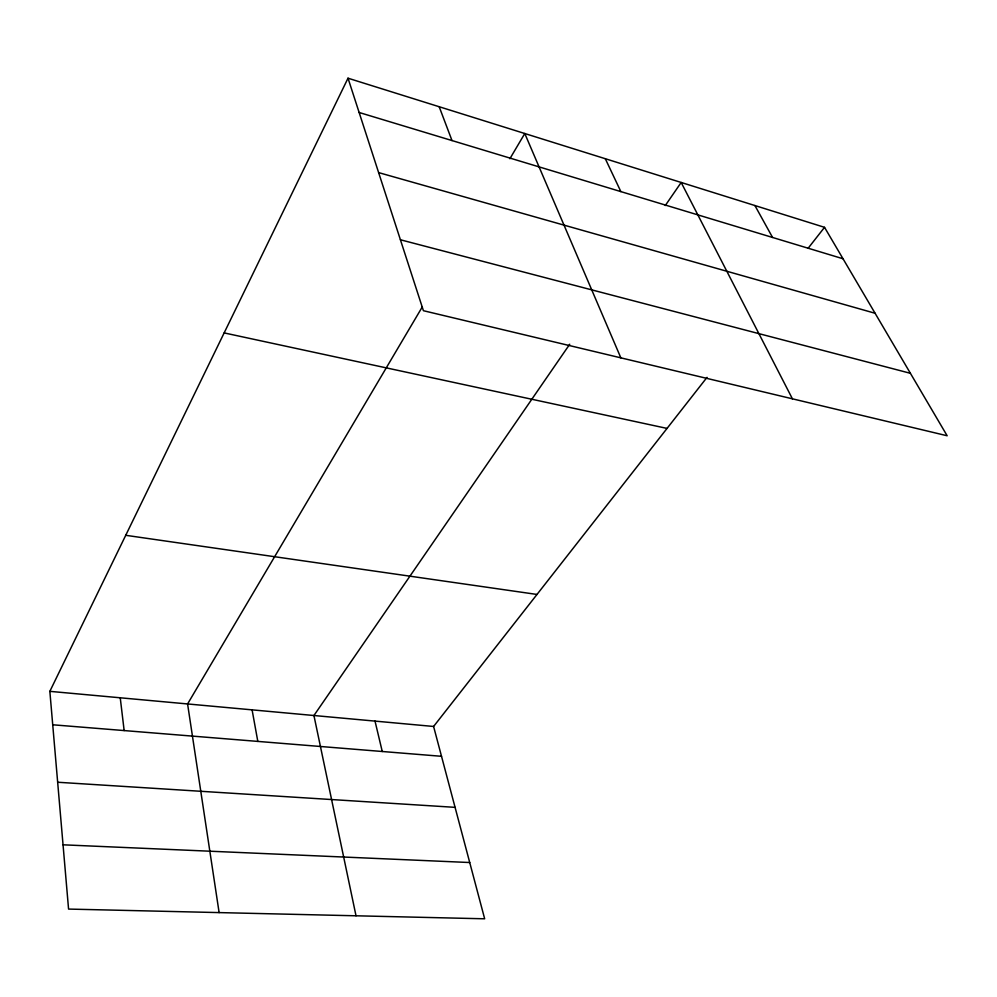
<?xml version="1.0" encoding="UTF-8"?>
<svg xmlns="http://www.w3.org/2000/svg" width="997" height="997" viewBox="0 0 997 997"><rect width="100%" height="100%" fill="white"/><g stroke="black" fill="none" stroke-linecap="round" stroke-linejoin="round"><path stroke-width="1.5" d="M707.023 377.365L433.595 726.464L484.667 918.798L68.569 909.077L49.85 691.345L348.015 78.202L824.531 227.328L947.15 435.764L423.413 310.703L348.015 78.202M422.304 306.902L187.586 703.957L219.116 912.591M509.878 158.747L524.783 133.523L620.844 357.848M569.723 344.239L313.93 715.51L356.016 915.794M665.273 205.556L681.175 182.476L792.416 398.825M808.218 248.153L824.531 227.328M63.035 844.808L469.724 862.53M57.664 782.246L455.081 807.346M52.729 724.782L441.521 756.299M49.85 691.345L433.595 726.464M125.734 535.302L536.997 594.449M224.163 332.911L667.043 428.411M400.408 239.766L910.398 373.302M378.636 172.606L875.079 313.257M359.144 112.487L843.013 258.759M754.916 205.544L772.563 237.46M605.304 158.722L620.857 191.598M439.191 106.741L452.002 140.565M375.009 721.093L382.262 751.501M252.091 709.852L257.812 741.407M120.238 697.788L124.151 730.564"/></g></svg>
